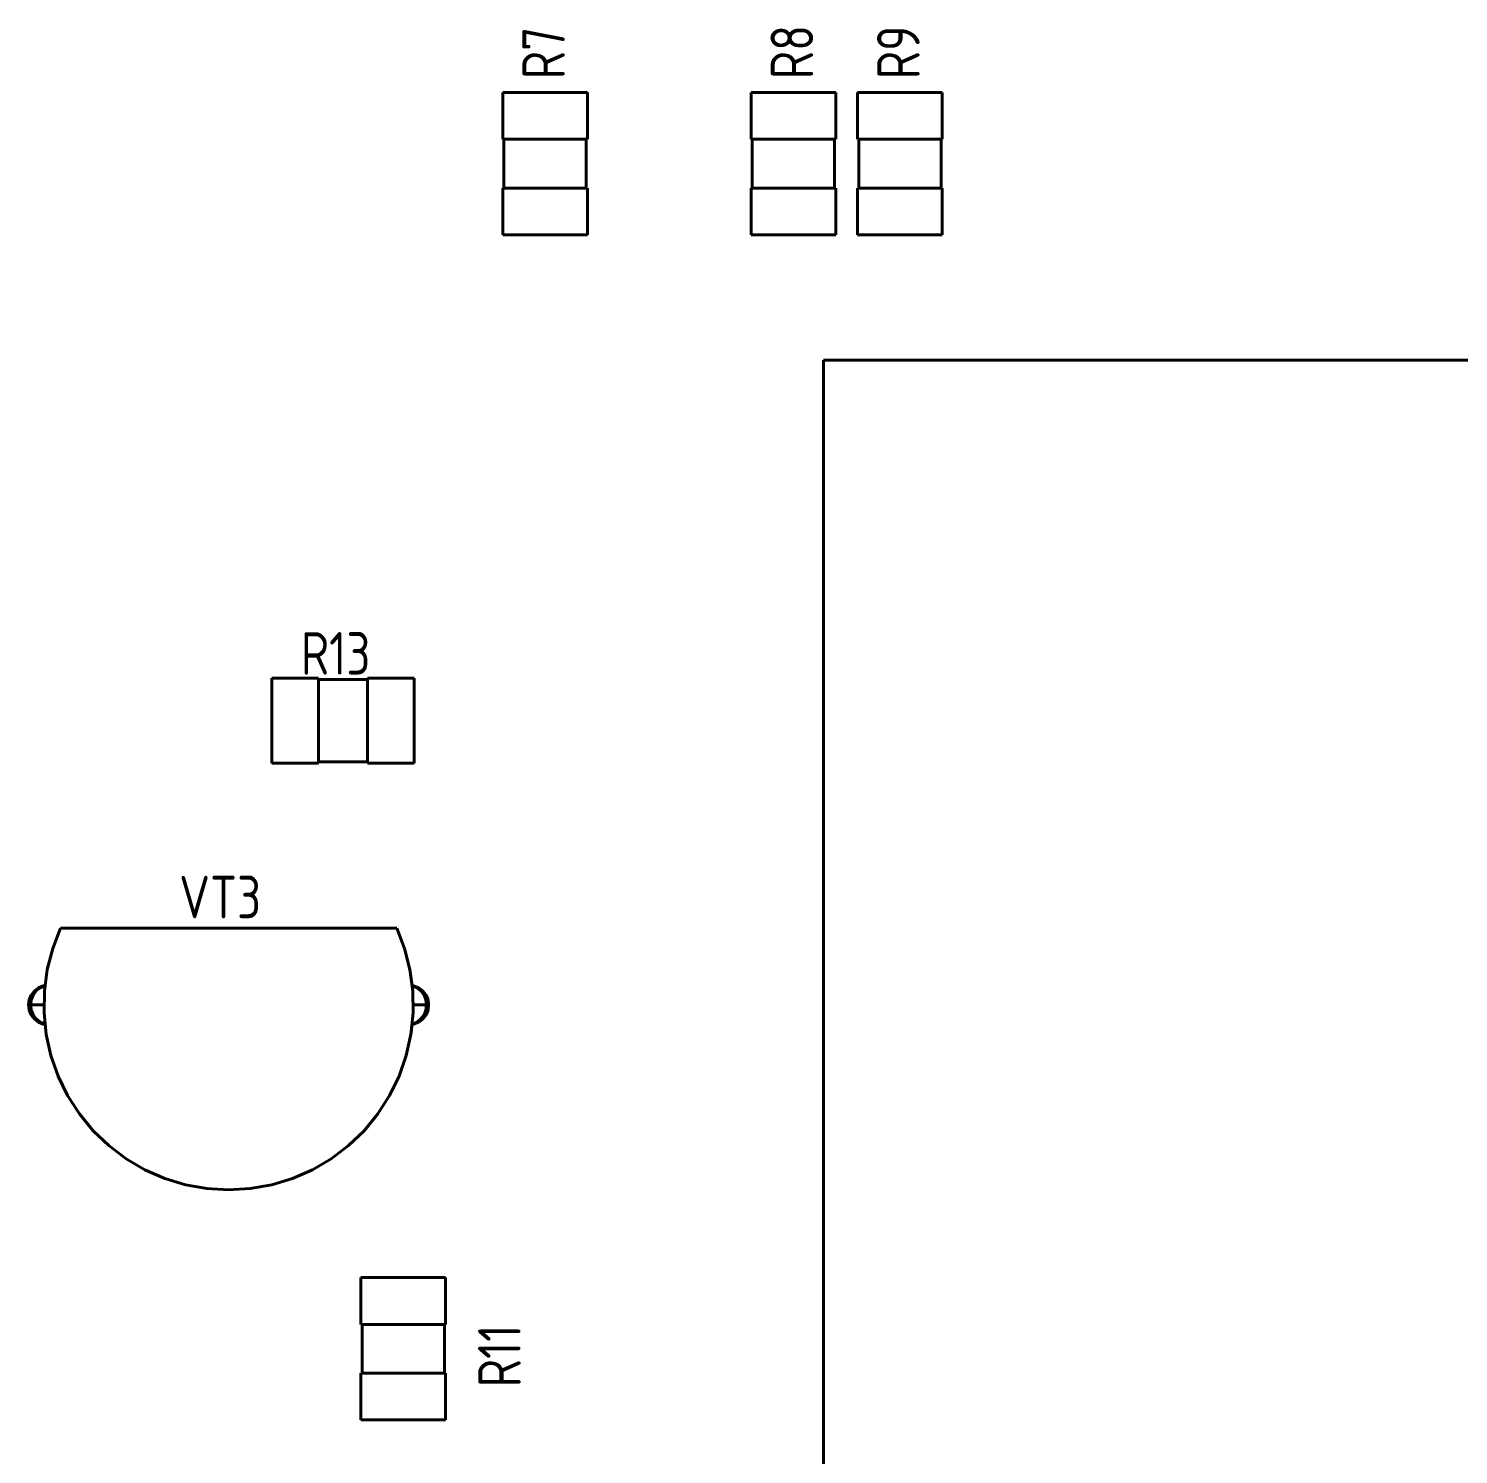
# Model space of a CAD drawing. Header units: inches. Extents: x -969 to 2045, y -594 to 12.
# Drawn here: x -874.56 to -834.26, y -192.14 to -151.97 of the extents above; entities that cross this region are included whole.
import ezdxf

# ---------------------------------------------------------------- set-up
doc = ezdxf.new("R2010")
doc.units = ezdxf.units.IN
doc.header["$MEASUREMENT"] = 0
doc.layers.add('Основная', color=7, linetype='Continuous', lineweight=40)
doc.styles.add('GOST type A0', font='gost.TTF', dxfattribs={"height": 2.116667})

msp = doc.modelspace()

# ---------------------------------------------------------------- linework, layer by layer
at = {"layer": 'Основная'}
for p, q in [((-858.805, -153.765), (-861.193, -153.765)), ((-861.193, -153.765), (-861.193, -155.085)), ((-861.193, -153.765), (-858.805, -153.765)), ((-861.193, -153.765), (-861.193, -155.085)), ((-858.805, -153.765), (-861.193, -153.765)), ((-861.193, -153.765), (-861.193, -155.085)), ((-861.193, -153.765), (-858.805, -153.765)), ((-861.193, -153.765), (-861.193, -155.085)), ((-858.805, -155.085), (-858.805, -153.765)), ((-858.805, -153.765), (-858.805, -155.085)), ((-858.805, -155.085), (-858.805, -153.765)), ((-858.805, -153.765), (-858.805, -155.085)), ((-851.805, -153.765), (-854.193, -153.765)), ((-854.193, -153.765), (-854.193, -155.085)), ((-854.193, -153.765), (-851.805, -153.765)), ((-854.193, -153.765), (-854.193, -155.085)), ((-851.805, -153.765), (-854.193, -153.765)), ((-854.193, -153.765), (-854.193, -155.085)), ((-854.193, -153.765), (-851.805, -153.765)), ((-854.193, -153.765), (-854.193, -155.085)), ((-851.805, -155.085), (-851.805, -153.765)), ((-851.805, -153.765), (-851.805, -155.085)), ((-851.805, -155.085), (-851.805, -153.765)), ((-851.805, -153.765), (-851.805, -155.085)), ((-848.805, -153.765), (-851.193, -153.765)), ((-851.193, -153.765), (-851.193, -155.085)), ((-851.193, -153.765), (-848.805, -153.765)), ((-851.193, -153.765), (-851.193, -155.085)), ((-848.805, -153.765), (-851.193, -153.765)), ((-851.193, -153.765), (-851.193, -155.085)), ((-851.193, -153.765), (-848.805, -153.765)), ((-851.193, -153.765), (-851.193, -155.085)), ((-848.805, -155.085), (-848.805, -153.765)), ((-848.805, -153.765), (-848.805, -155.085)), ((-848.805, -155.085), (-848.805, -153.765)), ((-848.805, -153.765), (-848.805, -155.085)), ((-861.193, -155.085), (-861.159, -155.085)), ((-861.193, -155.085), (-858.805, -155.085)), ((-861.193, -155.085), (-861.159, -155.085)), ((-861.193, -155.085), (-858.805, -155.085)), ((-861.159, -155.085), (-861.159, -156.457)), ((-861.159, -155.085), (-861.159, -156.457)), ((-861.159, -155.085), (-861.159, -156.457)), ((-861.159, -155.085), (-861.159, -156.457)), ((-858.839, -156.457), (-858.839, -155.085)), ((-858.839, -155.085), (-858.805, -155.085)), ((-858.839, -155.085), (-858.839, -156.457)), ((-858.839, -156.457), (-858.839, -155.085)), ((-858.839, -155.085), (-858.805, -155.085)), ((-858.839, -155.085), (-858.839, -156.457)), ((-854.193, -155.085), (-854.159, -155.085)), ((-854.193, -155.085), (-851.805, -155.085)), ((-854.193, -155.085), (-854.159, -155.085)), ((-854.193, -155.085), (-851.805, -155.085)), ((-854.159, -155.085), (-854.159, -156.457)), ((-854.159, -155.085), (-854.159, -156.457)), ((-854.159, -155.085), (-854.159, -156.457)), ((-854.159, -155.085), (-854.159, -156.457)), ((-851.839, -156.457), (-851.839, -155.085)), ((-851.839, -155.085), (-851.805, -155.085)), ((-851.839, -155.085), (-851.839, -156.457)), ((-851.839, -156.457), (-851.839, -155.085)), ((-851.839, -155.085), (-851.805, -155.085)), ((-851.839, -155.085), (-851.839, -156.457)), ((-851.193, -155.085), (-851.159, -155.085)), ((-851.193, -155.085), (-848.805, -155.085)), ((-851.193, -155.085), (-851.159, -155.085)), ((-851.193, -155.085), (-848.805, -155.085)), ((-851.159, -155.085), (-851.159, -156.457)), ((-851.159, -155.085), (-851.159, -156.457)), ((-851.159, -155.085), (-851.159, -156.457)), ((-851.159, -155.085), (-851.159, -156.457)), ((-848.839, -156.457), (-848.839, -155.085)), ((-848.839, -155.085), (-848.805, -155.085)), ((-848.839, -155.085), (-848.839, -156.457)), ((-848.839, -156.457), (-848.839, -155.085)), ((-848.839, -155.085), (-848.805, -155.085)), ((-848.839, -155.085), (-848.839, -156.457)), ((-861.159, -156.457), (-861.193, -156.457)), ((-861.193, -156.457), (-861.193, -157.777)), ((-861.193, -156.457), (-858.805, -156.457)), ((-861.193, -156.457), (-861.193, -157.777)), ((-861.159, -156.457), (-861.193, -156.457)), ((-861.193, -156.457), (-861.193, -157.777)), ((-861.193, -156.457), (-858.805, -156.457)), ((-861.193, -156.457), (-861.193, -157.777)), ((-858.805, -156.457), (-858.839, -156.457)), ((-858.805, -156.457), (-858.839, -156.457)), ((-858.805, -157.777), (-858.805, -156.457)), ((-858.805, -156.457), (-858.805, -157.777)), ((-858.805, -157.777), (-858.805, -156.457)), ((-858.805, -156.457), (-858.805, -157.777)), ((-854.159, -156.457), (-854.193, -156.457)), ((-854.193, -156.457), (-854.193, -157.777)), ((-854.193, -156.457), (-851.805, -156.457)), ((-854.193, -156.457), (-854.193, -157.777)), ((-854.159, -156.457), (-854.193, -156.457)), ((-854.193, -156.457), (-854.193, -157.777)), ((-854.193, -156.457), (-851.805, -156.457)), ((-854.193, -156.457), (-854.193, -157.777)), ((-851.805, -156.457), (-851.839, -156.457)), ((-851.805, -156.457), (-851.839, -156.457)), ((-851.805, -157.777), (-851.805, -156.457)), ((-851.805, -156.457), (-851.805, -157.777)), ((-851.805, -157.777), (-851.805, -156.457)), ((-851.805, -156.457), (-851.805, -157.777)), ((-851.159, -156.457), (-851.193, -156.457)), ((-851.193, -156.457), (-851.193, -157.777)), ((-851.193, -156.457), (-848.805, -156.457)), ((-851.193, -156.457), (-851.193, -157.777)), ((-851.159, -156.457), (-851.193, -156.457)), ((-851.193, -156.457), (-851.193, -157.777)), ((-851.193, -156.457), (-848.805, -156.457)), ((-851.193, -156.457), (-851.193, -157.777)), ((-848.805, -156.457), (-848.839, -156.457)), ((-848.805, -156.457), (-848.839, -156.457)), ((-848.805, -157.777), (-848.805, -156.457)), ((-848.805, -156.457), (-848.805, -157.777)), ((-848.805, -157.777), (-848.805, -156.457)), ((-848.805, -156.457), (-848.805, -157.777)), ((-861.193, -157.777), (-858.805, -157.777)), ((-861.193, -157.777), (-858.805, -157.777)), ((-861.193, -157.777), (-858.805, -157.777)), ((-861.193, -157.777), (-858.805, -157.777)), ((-854.193, -157.777), (-851.805, -157.777)), ((-854.193, -157.777), (-851.805, -157.777)), ((-854.193, -157.777), (-851.805, -157.777)), ((-854.193, -157.777), (-851.805, -157.777)), ((-851.193, -157.777), (-848.805, -157.777)), ((-851.193, -157.777), (-848.805, -157.777)), ((-851.193, -157.777), (-848.805, -157.777)), ((-851.193, -157.777), (-848.805, -157.777)), ((-803.843, -161.311), (-852.155, -161.311)), ((-852.155, -161.311), (-852.155, -209.623)), ((-852.155, -161.311), (-852.155, -209.623)), ((-803.843, -161.311), (-852.155, -161.311)), ((-803.843, -161.311), (-852.155, -161.311)), ((-852.155, -161.311), (-852.155, -209.623)), ((-852.155, -161.311), (-852.155, -209.623)), ((-803.843, -161.311), (-852.155, -161.311)), ((-867.701, -170.273), (-867.701, -172.661)), ((-866.381, -170.273), (-867.701, -170.273)), ((-867.701, -172.661), (-867.701, -170.273)), ((-867.701, -170.273), (-866.381, -170.273)), ((-867.701, -170.273), (-867.701, -172.661)), ((-866.381, -170.273), (-867.701, -170.273)), ((-867.701, -172.661), (-867.701, -170.273)), ((-867.701, -170.273), (-866.381, -170.273)), ((-866.381, -170.307), (-866.381, -170.273)), ((-866.381, -172.661), (-866.381, -170.273)), ((-866.381, -170.307), (-866.381, -170.273)), ((-866.381, -172.661), (-866.381, -170.273)), ((-865.009, -170.307), (-866.381, -170.307)), ((-866.381, -170.307), (-865.009, -170.307)), ((-865.009, -170.307), (-866.381, -170.307)), ((-866.381, -170.307), (-865.009, -170.307)), ((-863.689, -170.273), (-865.009, -170.273)), ((-865.009, -170.273), (-865.009, -170.307)), ((-865.009, -172.661), (-865.009, -170.273)), ((-865.009, -170.273), (-863.689, -170.273)), ((-863.689, -170.273), (-865.009, -170.273)), ((-865.009, -170.273), (-865.009, -170.307)), ((-865.009, -172.661), (-865.009, -170.273)), ((-865.009, -170.273), (-863.689, -170.273)), ((-863.689, -172.661), (-863.689, -170.273)), ((-863.689, -172.661), (-863.689, -170.273)), ((-863.689, -172.661), (-863.689, -170.273)), ((-863.689, -172.661), (-863.689, -170.273)), ((-867.701, -172.661), (-866.381, -172.661)), ((-867.701, -172.661), (-866.381, -172.661)), ((-867.701, -172.661), (-866.381, -172.661)), ((-867.701, -172.661), (-866.381, -172.661)), ((-866.381, -172.661), (-866.381, -172.627)), ((-866.381, -172.627), (-865.009, -172.627)), ((-866.381, -172.627), (-865.009, -172.627)), ((-866.381, -172.661), (-866.381, -172.627)), ((-866.381, -172.627), (-865.009, -172.627)), ((-866.381, -172.627), (-865.009, -172.627)), ((-865.009, -172.627), (-865.009, -172.661)), ((-865.009, -172.627), (-865.009, -172.661)), ((-865.009, -172.661), (-863.689, -172.661)), ((-865.009, -172.661), (-863.689, -172.661)), ((-865.009, -172.661), (-863.689, -172.661)), ((-865.009, -172.661), (-863.689, -172.661)), ((-873.657, -177.317), (-873.877, -177.887)), ((-873.657, -177.317), (-873.877, -177.887)), ((-873.657, -177.317), (-873.877, -177.887)), ((-873.657, -177.317), (-873.877, -177.887)), ((-864.181, -177.317), (-873.657, -177.317)), ((-864.181, -177.317), (-873.657, -177.317)), ((-864.181, -177.317), (-873.657, -177.317)), ((-864.181, -177.317), (-873.657, -177.317)), ((-863.961, -177.887), (-864.181, -177.317)), ((-863.961, -177.887), (-864.181, -177.317)), ((-863.961, -177.887), (-864.181, -177.317)), ((-863.961, -177.887), (-864.181, -177.317)), ((-873.877, -177.887), (-874.029, -178.481)), ((-873.877, -177.887), (-874.029, -178.481)), ((-873.877, -177.887), (-874.029, -178.481)), ((-873.877, -177.887), (-874.029, -178.481)), ((-863.809, -178.481), (-863.961, -177.887)), ((-863.809, -178.481), (-863.961, -177.887)), ((-863.809, -178.481), (-863.961, -177.887)), ((-863.809, -178.481), (-863.961, -177.887)), ((-874.029, -178.481), (-874.111, -179.087)), ((-874.029, -178.481), (-874.111, -179.087)), ((-874.029, -178.481), (-874.091, -178.931)), ((-874.029, -178.481), (-874.091, -178.931)), ((-863.747, -178.937), (-863.809, -178.481)), ((-863.727, -179.087), (-863.809, -178.481)), ((-863.747, -178.937), (-863.809, -178.481)), ((-863.727, -179.087), (-863.809, -178.481)), ((-874.483, -179.197), (-874.539, -179.333)), ((-874.483, -179.197), (-874.539, -179.333)), ((-874.483, -179.197), (-874.539, -179.333)), ((-874.483, -179.197), (-874.539, -179.333)), ((-874.393, -179.081), (-874.483, -179.197)), ((-874.393, -179.081), (-874.483, -179.197)), ((-874.393, -179.081), (-874.483, -179.197)), ((-874.393, -179.081), (-874.483, -179.197)), ((-874.427, -179.197), (-874.481, -179.333)), ((-874.427, -179.197), (-874.481, -179.333)), ((-874.341, -179.081), (-874.427, -179.197)), ((-874.341, -179.081), (-874.427, -179.197)), ((-874.279, -178.993), (-874.393, -179.081)), ((-874.279, -178.993), (-874.393, -179.081)), ((-874.279, -178.993), (-874.393, -179.081)), ((-874.279, -178.993), (-874.393, -179.081)), ((-874.229, -178.993), (-874.341, -179.081)), ((-874.229, -178.993), (-874.341, -179.081)), ((-874.143, -178.937), (-874.279, -178.993)), ((-874.143, -178.937), (-874.279, -178.993)), ((-874.143, -178.937), (-874.279, -178.993)), ((-874.143, -178.937), (-874.279, -178.993)), ((-874.099, -178.937), (-874.229, -178.993)), ((-874.099, -178.937), (-874.229, -178.993)), ((-874.091, -178.931), (-874.143, -178.937)), ((-874.091, -178.931), (-874.143, -178.937)), ((-874.091, -178.931), (-874.143, -178.937)), ((-874.091, -178.931), (-874.143, -178.937)), ((-874.111, -179.087), (-874.121, -179.699)), ((-874.111, -179.087), (-874.121, -179.699)), ((-874.091, -178.937), (-874.099, -178.937)), ((-874.091, -178.937), (-874.099, -178.937)), ((-863.695, -178.937), (-863.747, -178.931)), ((-863.747, -178.931), (-863.747, -178.937)), ((-863.695, -178.937), (-863.747, -178.931)), ((-863.695, -178.937), (-863.747, -178.931)), ((-863.747, -178.931), (-863.747, -178.937)), ((-863.695, -178.937), (-863.747, -178.931)), ((-863.739, -178.937), (-863.747, -178.937)), ((-863.739, -178.937), (-863.747, -178.937)), ((-863.609, -178.993), (-863.739, -178.937)), ((-863.609, -178.993), (-863.739, -178.937)), ((-863.717, -179.699), (-863.727, -179.087)), ((-863.717, -179.699), (-863.727, -179.087)), ((-863.559, -178.993), (-863.695, -178.937)), ((-863.559, -178.993), (-863.695, -178.937)), ((-863.559, -178.993), (-863.695, -178.937)), ((-863.559, -178.993), (-863.695, -178.937)), ((-863.497, -179.081), (-863.609, -178.993)), ((-863.497, -179.081), (-863.609, -178.993)), ((-863.443, -179.081), (-863.559, -178.993)), ((-863.443, -179.081), (-863.559, -178.993)), ((-863.443, -179.081), (-863.559, -178.993)), ((-863.443, -179.081), (-863.559, -178.993)), ((-863.411, -179.197), (-863.497, -179.081)), ((-863.411, -179.197), (-863.497, -179.081)), ((-863.355, -179.197), (-863.443, -179.081)), ((-863.355, -179.197), (-863.443, -179.081)), ((-863.355, -179.197), (-863.443, -179.081)), ((-863.355, -179.197), (-863.443, -179.081)), ((-863.357, -179.333), (-863.411, -179.197)), ((-863.357, -179.333), (-863.411, -179.197)), ((-863.299, -179.333), (-863.355, -179.197)), ((-863.299, -179.333), (-863.355, -179.197)), ((-863.299, -179.333), (-863.355, -179.197)), ((-863.299, -179.333), (-863.355, -179.197)), ((-874.539, -179.333), (-874.557, -179.477)), ((-874.539, -179.333), (-874.557, -179.477)), ((-874.539, -179.333), (-874.557, -179.477)), ((-874.539, -179.333), (-874.557, -179.477)), ((-874.557, -179.477), (-874.539, -179.621)), ((-874.539, -179.621), (-874.557, -179.477)), ((-874.551, -179.477), (-874.557, -179.477)), ((-874.557, -179.477), (-874.539, -179.621)), ((-874.539, -179.621), (-874.557, -179.477)), ((-874.551, -179.477), (-874.557, -179.477)), ((-874.531, -179.477), (-874.551, -179.477)), ((-874.531, -179.477), (-874.551, -179.477)), ((-874.539, -179.621), (-874.483, -179.757)), ((-874.483, -179.757), (-874.539, -179.621)), ((-874.539, -179.621), (-874.483, -179.757)), ((-874.483, -179.757), (-874.539, -179.621)), ((-874.497, -179.477), (-874.531, -179.477)), ((-874.497, -179.477), (-874.531, -179.477)), ((-874.481, -179.333), (-874.497, -179.477)), ((-874.481, -179.333), (-874.497, -179.477)), ((-874.481, -179.621), (-874.497, -179.477)), ((-874.117, -179.477), (-874.497, -179.477)), ((-874.481, -179.621), (-874.497, -179.477)), ((-874.117, -179.477), (-874.497, -179.477)), ((-874.427, -179.757), (-874.481, -179.621)), ((-874.427, -179.757), (-874.481, -179.621)), ((-874.059, -180.307), (-874.121, -179.699)), ((-874.059, -180.307), (-874.121, -179.699)), ((-863.717, -179.699), (-863.779, -180.307)), ((-863.717, -179.699), (-863.779, -180.307)), ((-863.341, -179.477), (-863.721, -179.477)), ((-863.341, -179.477), (-863.721, -179.477)), ((-863.357, -179.621), (-863.411, -179.757)), ((-863.357, -179.621), (-863.411, -179.757)), ((-863.341, -179.477), (-863.357, -179.333)), ((-863.341, -179.477), (-863.357, -179.333)), ((-863.341, -179.477), (-863.357, -179.621)), ((-863.341, -179.477), (-863.357, -179.621)), ((-863.355, -179.757), (-863.299, -179.621)), ((-863.299, -179.621), (-863.355, -179.757)), ((-863.355, -179.757), (-863.299, -179.621)), ((-863.299, -179.621), (-863.355, -179.757)), ((-863.307, -179.477), (-863.341, -179.477)), ((-863.307, -179.477), (-863.341, -179.477)), ((-863.287, -179.477), (-863.307, -179.477)), ((-863.287, -179.477), (-863.307, -179.477)), ((-863.281, -179.477), (-863.299, -179.333)), ((-863.281, -179.477), (-863.299, -179.333)), ((-863.281, -179.477), (-863.299, -179.333)), ((-863.281, -179.477), (-863.299, -179.333)), ((-863.299, -179.621), (-863.281, -179.477)), ((-863.281, -179.477), (-863.299, -179.621)), ((-863.299, -179.621), (-863.281, -179.477)), ((-863.281, -179.477), (-863.299, -179.621)), ((-863.281, -179.477), (-863.287, -179.477)), ((-863.281, -179.477), (-863.287, -179.477)), ((-874.483, -179.757), (-874.393, -179.871)), ((-874.393, -179.871), (-874.483, -179.757)), ((-874.483, -179.757), (-874.393, -179.871)), ((-874.393, -179.871), (-874.483, -179.757)), ((-874.341, -179.871), (-874.427, -179.757)), ((-874.341, -179.871), (-874.427, -179.757)), ((-874.393, -179.871), (-874.279, -179.961)), ((-874.279, -179.961), (-874.393, -179.871)), ((-874.393, -179.871), (-874.279, -179.961)), ((-874.279, -179.961), (-874.393, -179.871)), ((-874.229, -179.961), (-874.341, -179.871)), ((-874.229, -179.961), (-874.341, -179.871)), ((-874.279, -179.961), (-874.143, -180.017)), ((-874.143, -180.017), (-874.279, -179.961)), ((-874.279, -179.961), (-874.143, -180.017)), ((-874.143, -180.017), (-874.279, -179.961)), ((-874.099, -180.017), (-874.229, -179.961)), ((-874.099, -180.017), (-874.229, -179.961)), ((-874.143, -180.017), (-874.089, -180.023)), ((-874.089, -180.023), (-874.143, -180.017)), ((-874.143, -180.017), (-874.089, -180.023)), ((-874.089, -180.023), (-874.143, -180.017)), ((-874.089, -180.017), (-874.099, -180.017)), ((-874.089, -180.017), (-874.099, -180.017)), ((-874.089, -180.023), (-874.059, -180.307)), ((-874.089, -180.023), (-874.059, -180.307)), ((-863.779, -180.307), (-863.749, -180.017)), ((-863.779, -180.307), (-863.749, -180.017)), ((-863.749, -180.017), (-863.749, -180.023)), ((-863.749, -180.023), (-863.695, -180.017)), ((-863.739, -180.017), (-863.749, -180.017)), ((-863.695, -180.017), (-863.749, -180.023)), ((-863.749, -180.017), (-863.749, -180.023)), ((-863.749, -180.023), (-863.695, -180.017)), ((-863.739, -180.017), (-863.749, -180.017)), ((-863.695, -180.017), (-863.749, -180.023)), ((-863.609, -179.961), (-863.739, -180.017)), ((-863.609, -179.961), (-863.739, -180.017)), ((-863.695, -180.017), (-863.559, -179.961)), ((-863.559, -179.961), (-863.695, -180.017)), ((-863.695, -180.017), (-863.559, -179.961)), ((-863.559, -179.961), (-863.695, -180.017)), ((-863.497, -179.871), (-863.609, -179.961)), ((-863.497, -179.871), (-863.609, -179.961)), ((-863.559, -179.961), (-863.443, -179.871)), ((-863.443, -179.871), (-863.559, -179.961)), ((-863.559, -179.961), (-863.443, -179.871)), ((-863.443, -179.871), (-863.559, -179.961)), ((-863.411, -179.757), (-863.497, -179.871)), ((-863.411, -179.757), (-863.497, -179.871)), ((-863.443, -179.871), (-863.355, -179.757)), ((-863.355, -179.757), (-863.443, -179.871)), ((-863.443, -179.871), (-863.355, -179.757)), ((-863.355, -179.757), (-863.443, -179.871)), ((-874.059, -180.307), (-873.927, -180.903)), ((-873.927, -180.903), (-874.059, -180.307)), ((-874.059, -180.307), (-873.927, -180.903)), ((-873.927, -180.903), (-874.059, -180.307)), ((-863.911, -180.903), (-863.779, -180.307)), ((-863.779, -180.307), (-863.911, -180.903)), ((-863.911, -180.903), (-863.779, -180.307)), ((-863.779, -180.307), (-863.911, -180.903)), ((-873.927, -180.903), (-873.725, -181.481)), ((-873.725, -181.481), (-873.927, -180.903)), ((-873.927, -180.903), (-873.725, -181.481)), ((-873.725, -181.481), (-873.927, -180.903)), ((-864.113, -181.481), (-863.911, -180.903)), ((-863.911, -180.903), (-864.113, -181.481)), ((-864.113, -181.481), (-863.911, -180.903)), ((-863.911, -180.903), (-864.113, -181.481)), ((-873.725, -181.481), (-873.457, -182.031)), ((-873.457, -182.031), (-873.725, -181.481)), ((-873.725, -181.481), (-873.457, -182.031)), ((-873.457, -182.031), (-873.725, -181.481)), ((-864.381, -182.031), (-864.113, -181.481)), ((-864.113, -181.481), (-864.381, -182.031)), ((-864.381, -182.031), (-864.113, -181.481)), ((-864.113, -181.481), (-864.381, -182.031)), ((-873.457, -182.031), (-873.125, -182.545)), ((-873.125, -182.545), (-873.457, -182.031)), ((-873.457, -182.031), (-873.125, -182.545)), ((-873.125, -182.545), (-873.457, -182.031)), ((-864.713, -182.545), (-864.381, -182.031)), ((-864.381, -182.031), (-864.713, -182.545)), ((-864.713, -182.545), (-864.381, -182.031)), ((-864.381, -182.031), (-864.713, -182.545)), ((-873.125, -182.545), (-872.737, -183.019)), ((-872.737, -183.019), (-873.125, -182.545)), ((-873.125, -182.545), (-872.737, -183.019)), ((-872.737, -183.019), (-873.125, -182.545)), ((-865.101, -183.019), (-864.713, -182.545)), ((-864.713, -182.545), (-865.101, -183.019)), ((-865.101, -183.019), (-864.713, -182.545)), ((-864.713, -182.545), (-865.101, -183.019)), ((-872.737, -183.019), (-872.295, -183.441)), ((-872.295, -183.441), (-872.737, -183.019)), ((-872.737, -183.019), (-872.295, -183.441)), ((-872.295, -183.441), (-872.737, -183.019)), ((-865.543, -183.441), (-865.101, -183.019)), ((-865.101, -183.019), (-865.543, -183.441)), ((-865.543, -183.441), (-865.101, -183.019)), ((-865.101, -183.019), (-865.543, -183.441)), ((-872.295, -183.441), (-871.807, -183.809)), ((-871.807, -183.809), (-872.295, -183.441)), ((-872.295, -183.441), (-871.807, -183.809)), ((-871.807, -183.809), (-872.295, -183.441)), ((-866.031, -183.809), (-865.543, -183.441)), ((-865.543, -183.441), (-866.031, -183.809)), ((-866.031, -183.809), (-865.543, -183.441)), ((-865.543, -183.441), (-866.031, -183.809)), ((-871.807, -183.809), (-871.279, -184.119)), ((-871.279, -184.119), (-871.807, -183.809)), ((-871.807, -183.809), (-871.279, -184.119)), ((-871.279, -184.119), (-871.807, -183.809)), ((-871.279, -184.119), (-870.717, -184.363)), ((-870.717, -184.363), (-871.279, -184.119)), ((-871.279, -184.119), (-870.717, -184.363)), ((-870.717, -184.363), (-871.279, -184.119)), ((-867.121, -184.363), (-866.559, -184.119)), ((-866.559, -184.119), (-867.121, -184.363)), ((-867.121, -184.363), (-866.559, -184.119)), ((-866.559, -184.119), (-867.121, -184.363)), ((-866.559, -184.119), (-866.031, -183.809)), ((-866.031, -183.809), (-866.559, -184.119)), ((-866.559, -184.119), (-866.031, -183.809)), ((-866.031, -183.809), (-866.559, -184.119)), ((-870.717, -184.363), (-870.131, -184.541)), ((-870.131, -184.541), (-870.717, -184.363)), ((-870.717, -184.363), (-870.131, -184.541)), ((-870.131, -184.541), (-870.717, -184.363)), ((-870.131, -184.541), (-869.529, -184.647)), ((-869.529, -184.647), (-870.131, -184.541)), ((-870.131, -184.541), (-869.529, -184.647)), ((-869.529, -184.647), (-870.131, -184.541)), ((-868.309, -184.647), (-867.705, -184.541)), ((-867.705, -184.541), (-868.309, -184.647)), ((-868.309, -184.647), (-867.705, -184.541)), ((-867.705, -184.541), (-868.309, -184.647)), ((-867.705, -184.541), (-867.121, -184.363)), ((-867.121, -184.363), (-867.705, -184.541)), ((-867.705, -184.541), (-867.121, -184.363)), ((-867.121, -184.363), (-867.705, -184.541)), ((-869.529, -184.647), (-868.919, -184.683)), ((-868.919, -184.683), (-869.529, -184.647)), ((-869.529, -184.647), (-868.919, -184.683)), ((-868.919, -184.683), (-869.529, -184.647)), ((-868.919, -184.683), (-868.309, -184.647)), ((-868.309, -184.647), (-868.919, -184.683)), ((-868.919, -184.683), (-868.309, -184.647)), ((-868.309, -184.647), (-868.919, -184.683)), ((-862.805, -187.157), (-865.193, -187.157)), ((-865.193, -187.157), (-865.193, -188.477)), ((-865.193, -188.477), (-865.193, -187.157)), ((-862.805, -187.157), (-865.193, -187.157)), ((-862.805, -187.157), (-865.193, -187.157)), ((-865.193, -187.157), (-865.193, -188.477)), ((-865.193, -188.477), (-865.193, -187.157)), ((-862.805, -187.157), (-865.193, -187.157)), ((-862.805, -188.477), (-862.805, -187.157)), ((-862.805, -188.477), (-862.805, -187.157)), ((-862.805, -188.477), (-862.805, -187.157)), ((-862.805, -188.477), (-862.805, -187.157)), ((-865.193, -188.477), (-865.159, -188.477)), ((-862.805, -188.477), (-865.193, -188.477)), ((-865.193, -188.477), (-865.159, -188.477)), ((-862.805, -188.477), (-865.193, -188.477)), ((-865.159, -188.477), (-865.159, -189.849)), ((-865.159, -189.849), (-865.159, -188.477)), ((-865.159, -188.477), (-865.159, -189.849)), ((-865.159, -189.849), (-865.159, -188.477)), ((-862.839, -189.849), (-862.839, -188.477)), ((-862.839, -188.477), (-862.805, -188.477)), ((-862.839, -189.849), (-862.839, -188.477)), ((-862.839, -189.849), (-862.839, -188.477)), ((-862.839, -188.477), (-862.805, -188.477)), ((-862.839, -189.849), (-862.839, -188.477)), ((-865.159, -189.849), (-865.193, -189.849)), ((-865.193, -189.849), (-865.193, -191.169)), ((-865.193, -191.169), (-865.193, -189.849)), ((-862.805, -189.849), (-865.193, -189.849)), ((-865.159, -189.849), (-865.193, -189.849)), ((-865.193, -189.849), (-865.193, -191.169)), ((-865.193, -191.169), (-865.193, -189.849)), ((-862.805, -189.849), (-865.193, -189.849)), ((-862.805, -189.849), (-862.839, -189.849)), ((-862.805, -189.849), (-862.839, -189.849)), ((-862.805, -191.169), (-862.805, -189.849)), ((-862.805, -191.169), (-862.805, -189.849)), ((-862.805, -191.169), (-862.805, -189.849)), ((-862.805, -191.169), (-862.805, -189.849)), ((-865.193, -191.169), (-862.805, -191.169)), ((-862.805, -191.169), (-865.193, -191.169)), ((-865.193, -191.169), (-862.805, -191.169)), ((-862.805, -191.169), (-865.193, -191.169))]:
    msp.add_line(p, q, dxfattribs=at)

# ---------------------------------------------------------------- texts
at = {"layer": 'Основная', "style": 'GOST type A0'}
for s, p in [('R7', (-859.443, -153.391)), ('R8', (-852.443, -153.391)), ('R9', (-849.443, -153.391)), ('R11', (-860.688, -190.249))]:
    msp.add_text(s, height=1.2, rotation=90, dxfattribs=at).set_placement(p)
for s, p in [('R13', (-866.883, -170.169)), ('VT3', (-870.314, -177.035))]:
    msp.add_text(s, height=1.2, dxfattribs=at).set_placement(p)

doc.saveas('drawing.dxf')
